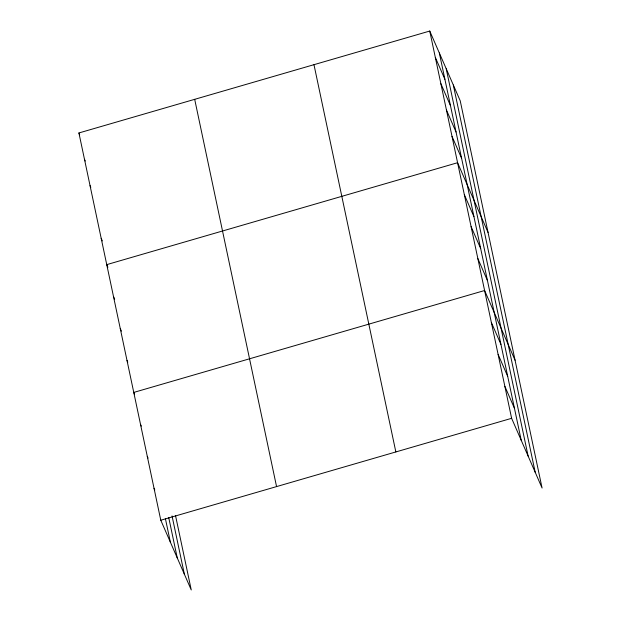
<?xml version="1.0" encoding="UTF-8"?>
<svg xmlns="http://www.w3.org/2000/svg" width="621" height="621" viewBox="0 0 621 621"><rect width="100%" height="100%" fill="white"/><g stroke="black" fill="none" stroke-linecap="round" stroke-linejoin="round"><path stroke-width="0.93" d="M175.557 515.717L191.252 589.95L160.785 520.227L78.914 132.964L429.748 31.05L460.215 100.773L542.086 488.036L511.619 418.313L429.748 31.05M160.785 520.227L511.619 418.313M435.321 57.38L444.9 79.317M440.887 83.719L450.466 105.648M446.452 110.049L456.031 131.986M452.018 136.387L461.605 158.316M488.052 232.448L457.584 162.718L106.75 264.631L107.899 267.263M464.337 194.668L473.924 216.597M471.098 226.618L480.677 248.547M477.852 258.569L487.431 280.498M515.065 360.242L484.605 290.512L133.771 392.425L134.54 394.18M491.358 322.462L500.937 344.399M498.112 354.412L507.699 376.349M504.865 386.363L514.452 408.292M78.914 132.964L79.682 134.718M84.479 159.294L85.248 161.049M90.053 185.632L90.813 187.387M101.184 238.301L102.333 240.932M113.503 296.582L114.652 299.213M120.264 328.532L121.413 331.164M127.018 360.475L127.779 362.229M140.525 424.376L141.293 426.13M147.278 456.326L148.046 458.081M154.031 488.277L154.8 490.031M453.322 85.007L535.193 472.263M446.22 68.752L528.098 456.016M439.334 52.979L521.205 440.242M313.978 64.685L395.849 451.941M194.691 99.329L276.562 486.592M172.04 515.919L184.359 574.177M168.718 517.518L177.257 557.93M165.403 518.667L170.371 542.156"/></g></svg>
